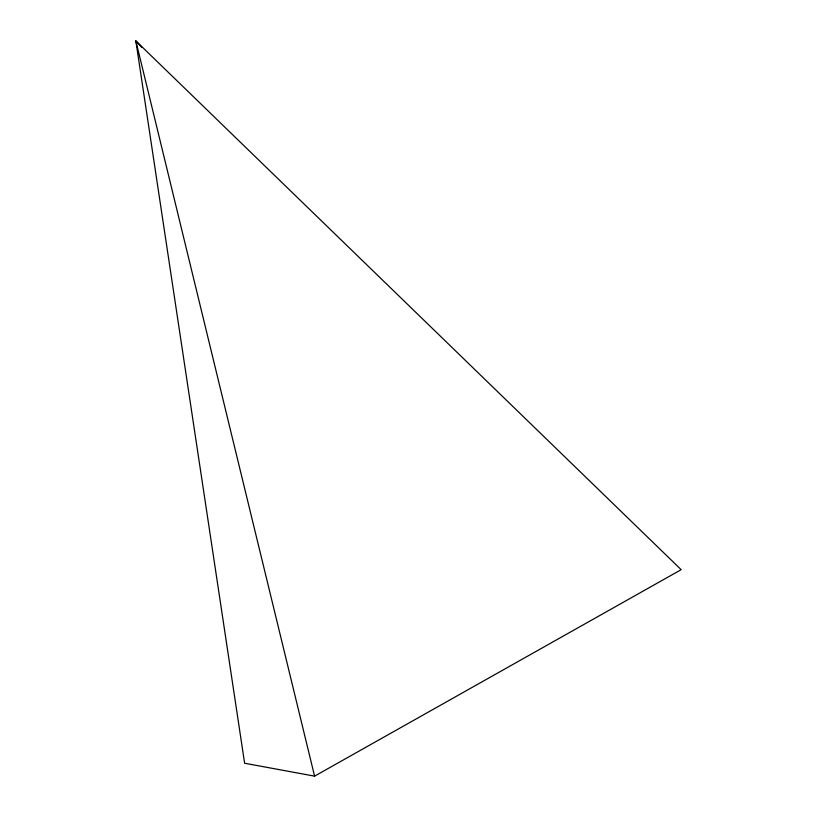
<?xml version="1.0" encoding="UTF-8"?>
<svg xmlns="http://www.w3.org/2000/svg" width="817" height="817" viewBox="0 0 817 817"><rect width="100%" height="100%" fill="white"/><g stroke="black" fill="none" stroke-linecap="round" stroke-linejoin="round"><path stroke-width="1.23" d="M314.586 776.15L681.164 569.674L135.836 40.85L244.62 763.241L314.586 776.15L135.836 40.85L141.882 47.417"/></g></svg>
